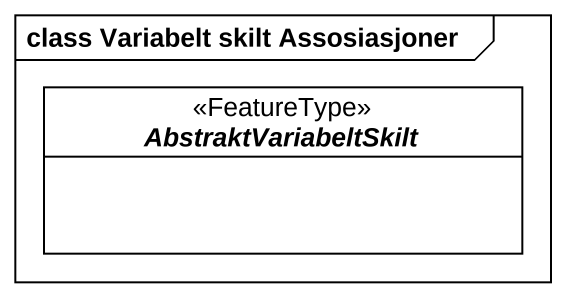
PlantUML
@startuml
mainframe class Variabelt skilt Assosiasjoner
hide circle
hide empty members
abstract class AbstraktVariabeltSkilt <<FeatureType>>
@enduml
